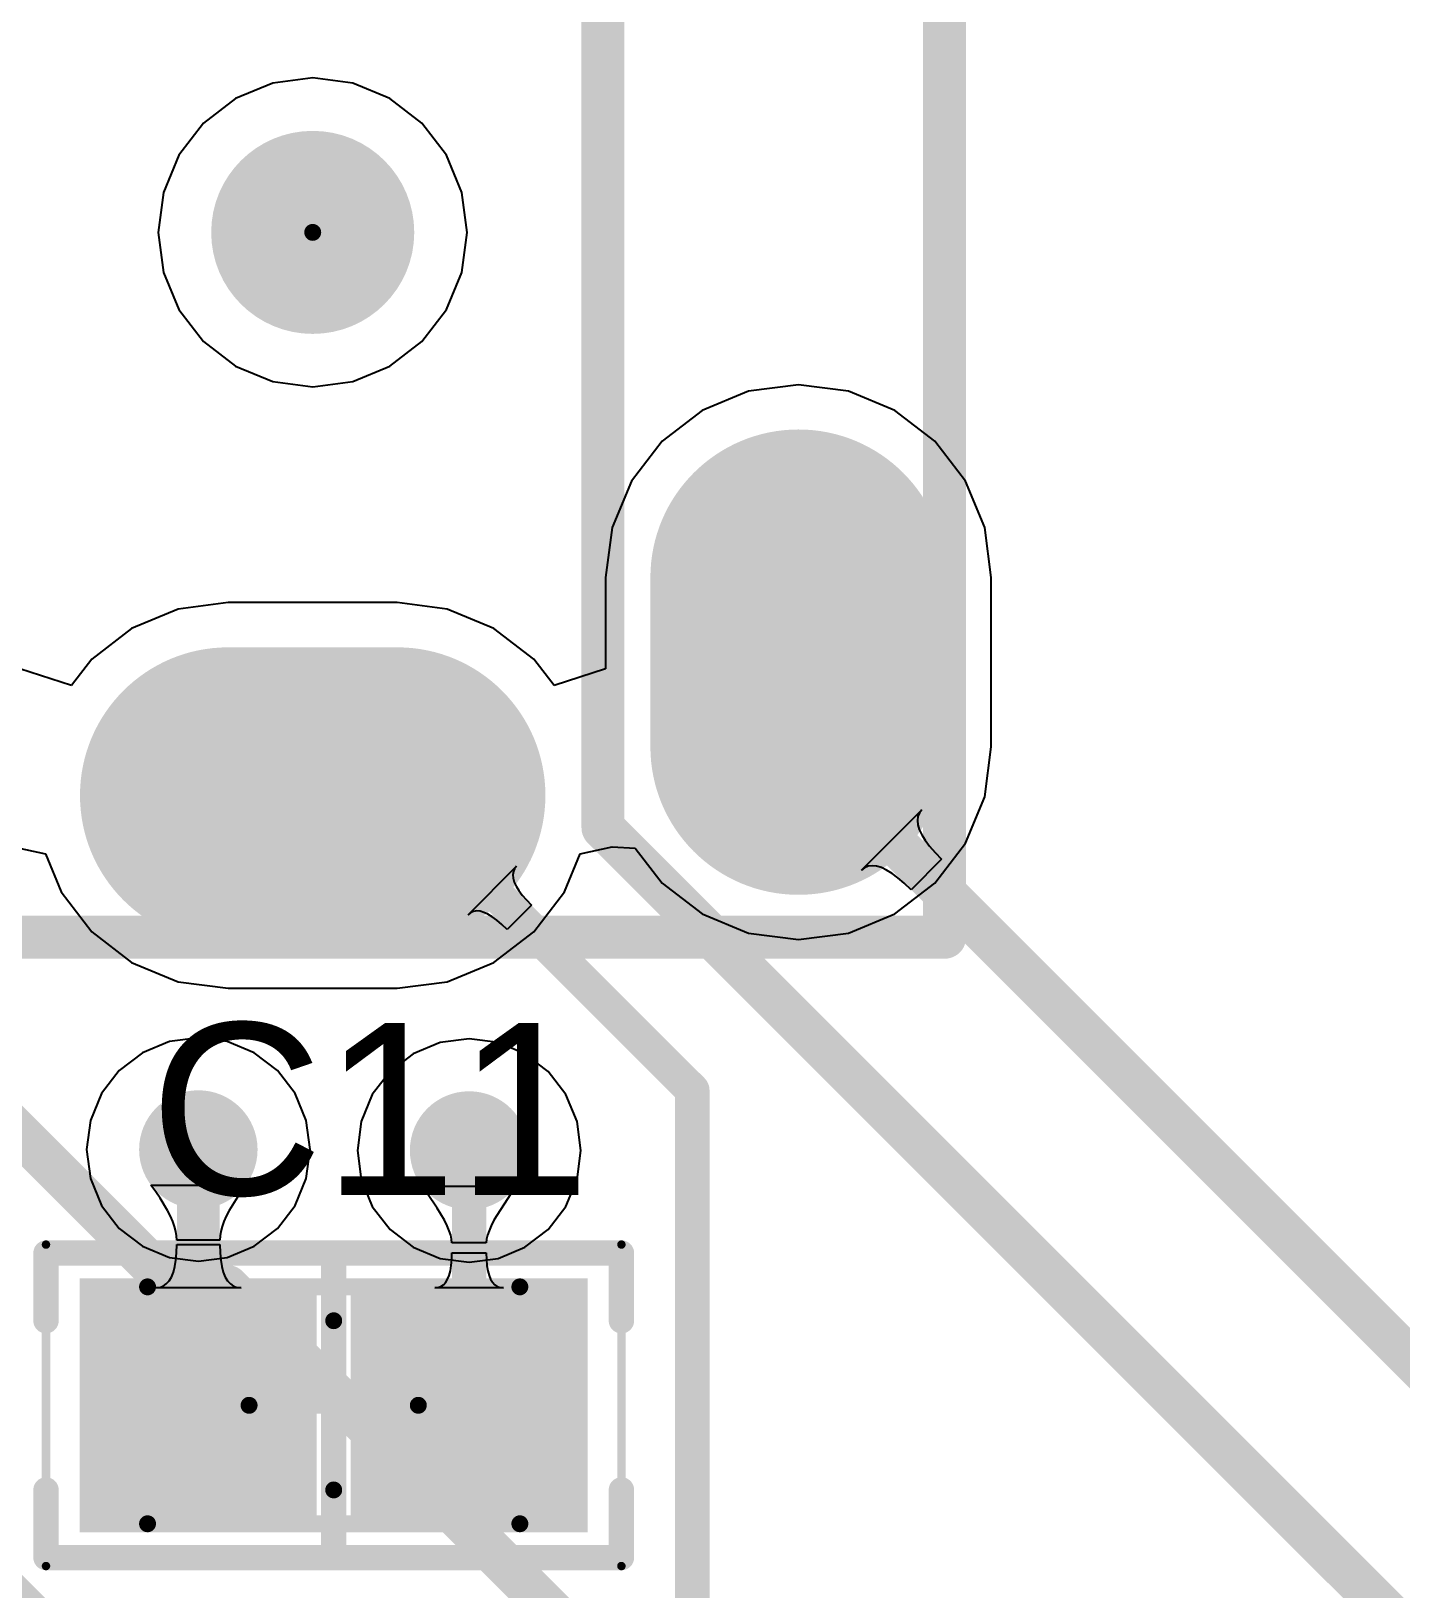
# Model space of a CAD drawing. Header units: inches. Extents: x -0.01 to 3.94, y -0.06 to 4.68.
# Drawn here: x 1.0945 to 1.4131, y 3.9044 to 4.2668 of the extents above; entities that cross this region are included whole.
import ezdxf

# ---------------------------------------------------------------- set-up
doc = ezdxf.new("R2010")
doc.units = ezdxf.units.IN
doc.header["$MEASUREMENT"] = 0
for name, color, linetype in [('Bottom Layer', 5, 'Continuous'), ('Bottom Solder', 6, 'Continuous'), ('Int1 -GND)', 16, 'Continuous'), ('Int2 -PWR)', 76, 'Continuous'), ('Multi-Layer', 9, 'Continuous'), ('Pad Holes', 156, 'Continuous'), ('Top 3D Body', 56, 'Continuous'), ('Top Courtyard', 56, 'Continuous'), ('Top Layer', 1, 'Continuous'), ('Top Overlay', 2, 'Continuous'), ('Top Paste', 8, 'Continuous'), ('Top Solder', 216, 'Continuous'), ('Via Holes', 16, 'Continuous')]:
    doc.layers.add(name, color=color, linetype=linetype)
doc.styles.add('Arial', font='', dxfattribs={"height": 0.2})
doc.styles.get('Arial').set_extended_font_data('Arial')

# ---------------------------------------------------------------- blocks, each defined once
blk = doc.blocks.new('977BFFC7_4CFC_4119_A8B4_AB88E5A1DB2B_552')
at = {"layer": 'Bottom Layer'}
h = blk.add_hatch(color=5, dxfattribs=at)
edge = h.paths.add_edge_path()
edge.add_arc((0.113, -0.35631), 0.03248, 0, 180)
edge.add_line((0.08052, -0.35631), (0.08052, -0.39568))
edge.add_arc((0.113, -0.39568), 0.03248, 180, 360)
edge.add_line((0.14548, -0.39568), (0.14548, -0.35631))
h = blk.add_hatch(color=5, dxfattribs=at)
edge = h.paths.add_edge_path()
edge.add_arc((-0.01969, -0.407), 0.03248, 90, 270)
edge.add_line((-0.01969, -0.43948), (0.01968, -0.43948))
edge.add_arc((0.01968, -0.407), 0.03248, 270, 450)
edge.add_line((0.01968, -0.37452), (-0.01969, -0.37452))
at = {"layer": 'Bottom Solder'}
h = blk.add_hatch(color=6, dxfattribs=at)
edge = h.paths.add_edge_path()
edge.add_arc((0, -0.276), 0.00197, 0, 360)
h = blk.add_hatch(color=6, dxfattribs=at)
edge = h.paths.add_edge_path()
edge.add_arc((0.113, -0.35631), 0.03445, 0, 180)
edge.add_line((0.07855, -0.35631), (0.07855, -0.39568))
edge.add_arc((0.113, -0.39568), 0.03445, 180, 360)
edge.add_line((0.14745, -0.39568), (0.14745, -0.35631))
h = blk.add_hatch(color=6, dxfattribs=at)
edge = h.paths.add_edge_path()
edge.add_arc((-0.01969, -0.407), 0.03445, 90, 270)
edge.add_line((-0.01969, -0.44145), (0.01968, -0.44145))
edge.add_arc((0.01968, -0.407), 0.03445, 270, 450)
edge.add_line((0.01968, -0.37255), (-0.01969, -0.37255))
at = {"layer": 'Int1 -GND)'}
h = blk.add_hatch(color=7, dxfattribs=at)
edge = h.paths.add_edge_path()
edge.add_arc((0.113, -0.35631), 0.03248, 0, 180)
edge.add_line((0.08052, -0.35631), (0.08052, -0.39568))
edge.add_arc((0.113, -0.39568), 0.03248, 180, 360)
edge.add_line((0.14548, -0.39568), (0.14548, -0.35631))
h = blk.add_hatch(color=7, dxfattribs=at)
edge = h.paths.add_edge_path()
edge.add_arc((-0.01969, -0.407), 0.03248, 90, 270)
edge.add_line((-0.01969, -0.43948), (0.01968, -0.43948))
edge.add_arc((0.01968, -0.407), 0.03248, 270, 450)
edge.add_line((0.01968, -0.37452), (-0.01969, -0.37452))
at = {"layer": 'Int2 -PWR)'}
h = blk.add_hatch(color=7, dxfattribs=at)
edge = h.paths.add_edge_path()
edge.add_arc((0.113, -0.35631), 0.03248, 0, 180)
edge.add_line((0.08052, -0.35631), (0.08052, -0.39568))
edge.add_arc((0.113, -0.39568), 0.03248, 180, 360)
edge.add_line((0.14548, -0.39568), (0.14548, -0.35631))
h = blk.add_hatch(color=7, dxfattribs=at)
edge = h.paths.add_edge_path()
edge.add_arc((-0.01969, -0.407), 0.03248, 90, 270)
edge.add_line((-0.01969, -0.43948), (0.01968, -0.43948))
edge.add_arc((0.01968, -0.407), 0.03248, 270, 450)
edge.add_line((0.01968, -0.37452), (-0.01969, -0.37452))
at = {"layer": 'Multi-Layer'}
h = blk.add_hatch(color=9, dxfattribs=at)
edge = h.paths.add_edge_path()
edge.add_arc((0.113, -0.35631), 0.03248, 0, 180)
edge.add_line((0.08052, -0.35631), (0.08052, -0.39568))
edge.add_arc((0.113, -0.39568), 0.03248, 180, 360)
edge.add_line((0.14548, -0.39568), (0.14548, -0.35631))
h = blk.add_hatch(color=9, dxfattribs=at)
edge = h.paths.add_edge_path()
edge.add_arc((-0.01969, -0.407), 0.03248, 90, 270)
edge.add_line((-0.01969, -0.43948), (0.01968, -0.43948))
edge.add_arc((0.01968, -0.407), 0.03248, 270, 450)
edge.add_line((0.01968, -0.37452), (-0.01969, -0.37452))
at = {"layer": 'Pad Holes'}
h = blk.add_hatch(color=7, dxfattribs=at)
edge = h.paths.add_edge_path()
edge.add_arc((0, -0.276), 0.02362, 0, 360)
h = blk.add_hatch(color=7, dxfattribs=at)
edge = h.paths.add_edge_path()
edge.add_arc((0.113, -0.35631), 0.01575, 0, 180)
edge.add_line((0.09725, -0.35631), (0.09725, -0.39568))
edge.add_arc((0.113, -0.39568), 0.01575, 180, 360)
edge.add_line((0.12875, -0.39568), (0.12875, -0.35631))
h = blk.add_hatch(color=7, dxfattribs=at)
edge = h.paths.add_edge_path()
edge.add_arc((-0.01969, -0.407), 0.01575, 90, 270)
edge.add_line((-0.01969, -0.42275), (0.01968, -0.42275))
edge.add_arc((0.01968, -0.407), 0.01575, 270, 450)
edge.add_line((0.01968, -0.39125), (-0.01969, -0.39125))
at = {"layer": 'Top Layer'}
h = blk.add_hatch(color=1, dxfattribs=at)
edge = h.paths.add_edge_path()
edge.add_arc((0.113, -0.35631), 0.03248, 0, 180)
edge.add_line((0.08052, -0.35631), (0.08052, -0.39568))
edge.add_arc((0.113, -0.39568), 0.03248, 180, 360)
edge.add_line((0.14548, -0.39568), (0.14548, -0.35631))
h = blk.add_hatch(color=1, dxfattribs=at)
edge = h.paths.add_edge_path()
edge.add_arc((-0.01969, -0.407), 0.03248, 90, 270)
edge.add_line((-0.01969, -0.43948), (0.01968, -0.43948))
edge.add_arc((0.01968, -0.407), 0.03248, 270, 450)
edge.add_line((0.01968, -0.37452), (-0.01969, -0.37452))
at = {"layer": 'Top Solder'}
h = blk.add_hatch(color=216, dxfattribs=at)
edge = h.paths.add_edge_path()
edge.add_arc((0, -0.276), 0.00197, 0, 360)
h = blk.add_hatch(color=216, dxfattribs=at)
edge = h.paths.add_edge_path()
edge.add_arc((0.113, -0.35631), 0.03445, 0, 180)
edge.add_line((0.07855, -0.35631), (0.07855, -0.39568))
edge.add_arc((0.113, -0.39568), 0.03445, 180, 360)
edge.add_line((0.14745, -0.39568), (0.14745, -0.35631))
h = blk.add_hatch(color=216, dxfattribs=at)
edge = h.paths.add_edge_path()
edge.add_arc((-0.01969, -0.407), 0.03445, 90, 270)
edge.add_line((-0.01969, -0.44145), (0.01968, -0.44145))
edge.add_arc((0.01968, -0.407), 0.03445, 270, 450)
edge.add_line((0.01968, -0.37255), (-0.01969, -0.37255))
at = {"layer": 'Top Overlay'}
for points in [[(0.147, -0.44, 0.01, 0.01, 0), (0.147, -0.11, 0.01, 0.01, 0)], [(-0.153, -0.44, 0.01, 0.01, 0), (0.147, -0.44, 0.01, 0.01, 0)]]:
    blk.add_lwpolyline(points, format="xyseb", dxfattribs=at)
blk.add_lwpolyline([(0.1445, -0.44, 0.005, 0.005, 1), (0.1495, -0.44, 0.005, 0.005, 1)], format="xyseb", close=True, dxfattribs=at)
blk.add_lwpolyline([(0.1445, -0.44, 0.005, 0.005, 1), (0.1495, -0.44, 0.005, 0.005, 1)], format="xyseb", close=True, dxfattribs=at)
blk = doc.blocks.new('CAP_0805_2012_620')
at = {"layer": 'Top Layer'}
for points in [[(-0.05709, -0.02756), (-0.05709, 0.02756), (-0.00591, 0.02756), (-0.00591, -0.02756)], [(0.0059, -0.02756), (0.0059, 0.02756), (0.05709, 0.02756), (0.05709, -0.02756)]]:
    blk.add_hatch(color=1, dxfattribs=at).paths.add_polyline_path(points)
at = {"layer": 'Top Paste'}
for points in [[(-0.05709, -0.02756), (-0.05709, 0.02756), (-0.00591, 0.02756), (-0.00591, -0.02756)], [(0.0059, -0.02756), (0.0059, 0.02756), (0.05709, 0.02756), (0.05709, -0.02756)]]:
    blk.add_hatch(color=8, dxfattribs=at).paths.add_polyline_path(points)
at = {"layer": 'Top Solder'}
for points in [[(-0.05906, -0.02953), (-0.05906, 0.02953), (-0.00394, 0.02953), (-0.00394, -0.02953)], [(0.00394, -0.02953), (0.00394, 0.02953), (0.05905, 0.02953), (0.05905, -0.02953)]]:
    blk.add_hatch(color=216, dxfattribs=at).paths.add_polyline_path(points)
at = {"layer": 'Top 3D Body'}
for points in [[(-0.04331, 0.02756, 0.00394, 0.00394, 0), (0.04331, 0.02756, 0.00394, 0.00394, 0)], [(-0.04331, -0.02756, 0.00394, 0.00394, 0), (-0.04331, 0.02756, 0.00394, 0.00394, 0)], [(0.04331, -0.02756, 0.00394, 0.00394, 0), (0.04331, 0.02756, 0.00394, 0.00394, 0)], [(-0.04331, -0.02756, 0.00394, 0.00394, 0), (0.04331, -0.02756, 0.00394, 0.00394, 0)]]:
    blk.add_lwpolyline(points, format="xyseb", dxfattribs=at)
for points in [[(-0.04429, 0.02756, 0.00197, 0.00197, 1), (-0.04232, 0.02756, 0.00197, 0.00197, 1)], [(-0.04429, 0.02756, 0.00197, 0.00197, 1), (-0.04232, 0.02756, 0.00197, 0.00197, 1)], [(0.04232, 0.02756, 0.00197, 0.00197, 1), (0.04429, 0.02756, 0.00197, 0.00197, 1)], [(0.04232, 0.02756, 0.00197, 0.00197, 1), (0.04429, 0.02756, 0.00197, 0.00197, 1)], [(-0.04429, -0.02756, 0.00197, 0.00197, 1), (-0.04232, -0.02756, 0.00197, 0.00197, 1)], [(-0.04429, -0.02756, 0.00197, 0.00197, 1), (-0.04232, -0.02756, 0.00197, 0.00197, 1)], [(0.04232, -0.02756, 0.00197, 0.00197, 1), (0.04429, -0.02756, 0.00197, 0.00197, 1)], [(0.04232, -0.02756, 0.00197, 0.00197, 1), (0.04429, -0.02756, 0.00197, 0.00197, 1)]]:
    blk.add_lwpolyline(points, format="xyseb", close=True, dxfattribs=at)
at = {"layer": 'Top Courtyard'}
for points in [[(-0.06693, 0.0374, 0.00197, 0.00197, 0), (0.06693, 0.0374, 0.00197, 0.00197, 0)], [(-0.06693, -0.0374, 0.00197, 0.00197, 0), (-0.06693, 0.0374, 0.00197, 0.00197, 0)], [(0.06693, -0.0374, 0.00197, 0.00197, 0), (0.06693, 0.0374, 0.00197, 0.00197, 0)], [(0, -0.01969, 0.00394, 0.00394, 0), (0, 0.01968, 0.00394, 0.00394, 0)], [(-0.01968, 0, 0.00394, 0.00394, 0), (0.01969, 0, 0.00394, 0.00394, 0)], [(-0.06693, -0.0374, 0.00197, 0.00197, 0), (0.06693, -0.0374, 0.00197, 0.00197, 0)]]:
    blk.add_lwpolyline(points, format="xyseb", dxfattribs=at)
for points in [[(-0.06742, 0.0374, 0.000984, 0.000984, 1), (-0.06644, 0.0374, 0.000984, 0.000984, 1)], [(-0.06742, 0.0374, 0.000984, 0.000984, 1), (-0.06644, 0.0374, 0.000984, 0.000984, 1)], [(0.06644, 0.0374, 0.000984, 0.000984, 1), (0.06742, 0.0374, 0.000984, 0.000984, 1)], [(0.06644, 0.0374, 0.000984, 0.000984, 1), (0.06742, 0.0374, 0.000984, 0.000984, 1)], [(-0.00098, 0.01968, 0.00197, 0.00197, 1), (0.00098, 0.01968, 0.00197, 0.00197, 1)], [(-0.02067, 0, 0.00197, 0.00197, 1), (-0.0187, 0, 0.00197, 0.00197, 1)], [(0.0187, 0, 0.00197, 0.00197, 1), (0.02067, 0, 0.00197, 0.00197, 1)], [(-0.00098, -0.01969, 0.00197, 0.00197, 1), (0.00098, -0.01969, 0.00197, 0.00197, 1)], [(-0.06742, -0.0374, 0.000984, 0.000984, 1), (-0.06644, -0.0374, 0.000984, 0.000984, 1)], [(-0.06742, -0.0374, 0.000984, 0.000984, 1), (-0.06644, -0.0374, 0.000984, 0.000984, 1)], [(0.06644, -0.0374, 0.000984, 0.000984, 1), (0.06742, -0.0374, 0.000984, 0.000984, 1)], [(0.06644, -0.0374, 0.000984, 0.000984, 1), (0.06742, -0.0374, 0.000984, 0.000984, 1)]]:
    blk.add_lwpolyline(points, format="xyseb", close=True, dxfattribs=at)
at = {"layer": 'Top Overlay'}
for points in [[(-0.06693, 0.01968, 0.00591, 0.00591, 0), (-0.06693, 0.03543, 0.00591, 0.00591, 0)], [(-0.06693, 0.03543, 0.00591, 0.00591, 0), (0.06693, 0.03543, 0.00591, 0.00591, 0)], [(0, -0.03543, 0.00591, 0.00591, 0), (0, 0.03543, 0.00591, 0.00591, 0)], [(0.06693, 0.01968, 0.00591, 0.00591, 0), (0.06693, 0.03543, 0.00591, 0.00591, 0)], [(-0.06693, -0.03543, 0.00591, 0.00591, 0), (-0.06693, -0.01969, 0.00591, 0.00591, 0)], [(0.06693, -0.03543, 0.00591, 0.00591, 0), (0.06693, -0.01969, 0.00591, 0.00591, 0)], [(-0.06693, -0.03543, 0.00591, 0.00591, 0), (0.06693, -0.03543, 0.00591, 0.00591, 0)]]:
    blk.add_lwpolyline(points, format="xyseb", dxfattribs=at)
for points in [[(-0.0684, 0.03543, 0.00295, 0.00295, 1), (-0.06545, 0.03543, 0.00295, 0.00295, 1)], [(-0.0684, 0.03543, 0.00295, 0.00295, 1), (-0.06545, 0.03543, 0.00295, 0.00295, 1)], [(-0.00148, 0.03543, 0.00295, 0.00295, 1), (0.00148, 0.03543, 0.00295, 0.00295, 1)], [(0.06545, 0.03543, 0.00295, 0.00295, 1), (0.06841, 0.03543, 0.00295, 0.00295, 1)], [(0.06545, 0.03543, 0.00295, 0.00295, 1), (0.06841, 0.03543, 0.00295, 0.00295, 1)], [(-0.0684, 0.01968, 0.00295, 0.00295, 1), (-0.06545, 0.01968, 0.00295, 0.00295, 1)], [(0.06545, 0.01968, 0.00295, 0.00295, 1), (0.06841, 0.01968, 0.00295, 0.00295, 1)], [(-0.0684, -0.01969, 0.00295, 0.00295, 1), (-0.06545, -0.01969, 0.00295, 0.00295, 1)], [(0.06545, -0.01969, 0.00295, 0.00295, 1), (0.06841, -0.01969, 0.00295, 0.00295, 1)], [(-0.0684, -0.03543, 0.00295, 0.00295, 1), (-0.06545, -0.03543, 0.00295, 0.00295, 1)], [(-0.0684, -0.03543, 0.00295, 0.00295, 1), (-0.06545, -0.03543, 0.00295, 0.00295, 1)], [(-0.00148, -0.03543, 0.00295, 0.00295, 1), (0.00148, -0.03543, 0.00295, 0.00295, 1)], [(0.06545, -0.03543, 0.00295, 0.00295, 1), (0.06841, -0.03543, 0.00295, 0.00295, 1)], [(0.06545, -0.03543, 0.00295, 0.00295, 1), (0.06841, -0.03543, 0.00295, 0.00295, 1)]]:
    blk.add_lwpolyline(points, format="xyseb", close=True, dxfattribs=at)

msp = doc.modelspace()

# ---------------------------------------------------------------- hatches: boundary and pattern name
at = {"layer": 'Bottom Layer'}
h = msp.add_hatch(color=5, dxfattribs=at)
edge = h.paths.add_edge_path()
edge.add_arc((1.13339, 4.00661), 0.01378, 0, 360)
h = msp.add_hatch(color=5, dxfattribs=at)
edge = h.paths.add_edge_path()
edge.add_arc((1.19638, 4.00638), 0.01378, 0, 360)
at = {"layer": 'Int1 -GND)'}
h = msp.add_hatch(color=7, dxfattribs=at)
edge = h.paths.add_edge_path()
edge.add_arc((1.13339, 4.00661), 0.01378, 0, 360)
h = msp.add_hatch(color=7, dxfattribs=at)
edge = h.paths.add_edge_path()
edge.add_arc((1.19638, 4.00638), 0.01378, 0, 360)
at = {"layer": 'Int2 -PWR)'}
h = msp.add_hatch(color=7, dxfattribs=at)
edge = h.paths.add_edge_path()
edge.add_arc((1.13339, 4.00661), 0.01378, 0, 360)
h = msp.add_hatch(color=7, dxfattribs=at)
edge = h.paths.add_edge_path()
edge.add_arc((1.19638, 4.00638), 0.01378, 0, 360)
at = {"layer": 'Top Layer'}
h = msp.add_hatch(color=1, dxfattribs=at)
edge = h.paths.add_edge_path()
edge.add_arc((1.13339, 4.00661), 0.01378, 0, 360)
h = msp.add_hatch(color=1, dxfattribs=at)
edge = h.paths.add_edge_path()
edge.add_arc((1.19638, 4.00638), 0.01378, 0, 360)
at = {"layer": 'Via Holes'}
h = msp.add_hatch(color=7, dxfattribs=at)
edge = h.paths.add_edge_path()
edge.add_arc((1.13339, 4.00661), 0.00689, 0, 360)
h = msp.add_hatch(color=7, dxfattribs=at)
edge = h.paths.add_edge_path()
edge.add_arc((1.19638, 4.00638), 0.00689, 0, 360)

# ---------------------------------------------------------------- linework, layer by layer
at = {"layer": 'Bottom Layer'}
for points in [[(1.04929, 4.05283, 0.01, 0.01, 0), (1.12741, 3.97472, 0.01, 0.01, 0)], [(1.12741, 3.97472, 0.01, 0.01, 0), (1.14016, 3.97472, 0.01, 0.01, 0)], [(1.14016, 3.97472, 0.01, 0.01, 0), (1.22584, 3.88904, 0.01, 0.01, 0)]]:
    msp.add_lwpolyline(points, format="xyseb", dxfattribs=at)
for points in [[(1.12491, 3.97472, 0.005, 0.005, 1), (1.12991, 3.97472, 0.005, 0.005, 1)], [(1.12491, 3.97472, 0.005, 0.005, 1), (1.12991, 3.97472, 0.005, 0.005, 1)], [(1.13766, 3.97472, 0.005, 0.005, 1), (1.14266, 3.97472, 0.005, 0.005, 1)], [(1.13766, 3.97472, 0.005, 0.005, 1), (1.14266, 3.97472, 0.005, 0.005, 1)]]:
    msp.add_lwpolyline(points, format="xyseb", close=True, dxfattribs=at)
at = {"layer": 'Int1 -GND)'}
for p, q in [((1.16, 4.25593), (1.1507, 4.25471)), ((1.1693, 4.25471), (1.16, 4.25593)), ((1.1507, 4.25471), (1.14204, 4.25112)), ((1.17796, 4.25112), (1.1693, 4.25471)), ((1.14204, 4.25112), (1.13459, 4.24541)), ((1.18541, 4.24541), (1.17796, 4.25112)), ((1.13459, 4.24541), (1.12888, 4.23796)), ((1.19112, 4.23796), (1.18541, 4.24541)), ((1.12888, 4.23796), (1.12529, 4.2293)), ((1.1947, 4.2293), (1.19112, 4.23796)), ((1.12529, 4.2293), (1.12407, 4.22)), ((1.19593, 4.22), (1.1947, 4.2293)), ((1.12407, 4.22), (1.12529, 4.2107)), ((1.1947, 4.2107), (1.19593, 4.22)), ((1.12529, 4.2107), (1.12888, 4.20204)), ((1.19112, 4.20204), (1.1947, 4.2107)), ((1.12888, 4.20204), (1.13459, 4.19459)), ((1.18541, 4.19459), (1.19112, 4.20204)), ((1.13459, 4.19459), (1.14204, 4.18888)), ((1.17796, 4.18888), (1.18541, 4.19459)), ((1.14204, 4.18888), (1.1507, 4.18529)), ((1.1693, 4.18529), (1.17796, 4.18888)), ((1.1507, 4.18529), (1.16, 4.18407)), ((1.16, 4.18407), (1.1693, 4.18529)), ((1.26139, 4.18302), (1.25057, 4.17854)), ((1.273, 4.18455), (1.26139, 4.18302)), ((1.28461, 4.18302), (1.273, 4.18455)), ((1.29543, 4.17854), (1.28461, 4.18302)), ((1.25057, 4.17854), (1.24128, 4.17141)), ((1.30472, 4.17141), (1.29543, 4.17854)), ((1.24128, 4.17141), (1.23415, 4.16212)), ((1.31185, 4.16212), (1.30472, 4.17141)), ((1.23415, 4.16212), (1.22966, 4.1513)), ((1.31634, 4.1513), (1.31185, 4.16212)), ((1.22966, 4.1513), (1.22814, 4.13969)), ((1.31786, 4.13969), (1.31634, 4.1513)), ((1.22814, 4.13969), (1.22814, 4.11845)), ((1.31786, 4.10032), (1.31786, 4.13969)), ((1.1287, 4.13234), (1.11788, 4.12785)), ((1.14031, 4.13386), (1.1287, 4.13234)), ((1.17968, 4.13386), (1.14031, 4.13386)), ((1.1913, 4.13234), (1.17968, 4.13386)), ((1.20212, 4.12785), (1.1913, 4.13234)), ((1.11788, 4.12785), (1.10859, 4.12072)), ((1.21141, 4.12072), (1.20212, 4.12785)), ((1.10386, 4.11456), (1.09186, 4.11845)), ((1.10859, 4.12072), (1.10386, 4.11456)), ((1.21614, 4.11456), (1.21141, 4.12072)), ((1.22814, 4.11845), (1.21614, 4.11456)), ((1.31634, 4.0887), (1.31786, 4.10032)), ((1.31185, 4.07788), (1.31634, 4.0887)), ((1.30472, 4.06859), (1.31185, 4.07788)), ((1.09031, 4.07702), (1.09781, 4.07539)), ((1.09781, 4.07539), (1.10146, 4.06657)), ((1.21854, 4.06657), (1.22219, 4.07539)), ((1.22219, 4.07539), (1.22969, 4.07702)), ((1.22969, 4.07702), (1.23504, 4.07672)), ((1.23504, 4.07672), (1.24128, 4.06859)), ((1.10146, 4.06657), (1.10859, 4.05728)), ((1.21141, 4.05728), (1.21854, 4.06657)), ((1.24128, 4.06859), (1.25057, 4.06146)), ((1.29543, 4.06146), (1.30472, 4.06859)), ((1.25057, 4.06146), (1.26139, 4.05698)), ((1.28461, 4.05698), (1.29543, 4.06146)), ((1.10859, 4.05728), (1.11788, 4.05015)), ((1.20212, 4.05015), (1.21141, 4.05728)), ((1.26139, 4.05698), (1.273, 4.05545)), ((1.273, 4.05545), (1.28461, 4.05698)), ((1.11788, 4.05015), (1.1287, 4.04566)), ((1.1913, 4.04566), (1.20212, 4.05015)), ((1.1287, 4.04566), (1.14031, 4.04414)), ((1.17968, 4.04414), (1.1913, 4.04566)), ((1.14031, 4.04414), (1.17968, 4.04414)), ((1.12666, 4.03173), (1.12038, 4.02913)), ((1.13339, 4.03262), (1.12666, 4.03173)), ((1.14011, 4.03173), (1.13339, 4.03262)), ((1.14639, 4.02913), (1.14011, 4.03173)), ((1.12038, 4.02913), (1.115, 4.025)), ((1.15177, 4.025), (1.14639, 4.02913)), ((1.115, 4.025), (1.11087, 4.01962)), ((1.1559, 4.01962), (1.15177, 4.025)), ((1.11087, 4.01962), (1.10827, 4.01334)), ((1.1585, 4.01334), (1.1559, 4.01962)), ((1.10827, 4.01334), (1.10738, 4.00661)), ((1.15939, 4.00661), (1.1585, 4.01334)), ((1.10738, 4.00661), (1.10827, 3.99988)), ((1.1585, 3.99988), (1.15939, 4.00661)), ((1.10827, 3.99988), (1.11087, 3.99361)), ((1.1559, 3.99361), (1.1585, 3.99988)), ((1.11087, 3.99361), (1.115, 3.98823)), ((1.15177, 3.98823), (1.1559, 3.99361)), ((1.115, 3.98823), (1.12038, 3.9841)), ((1.14639, 3.9841), (1.15177, 3.98823)), ((1.12038, 3.9841), (1.12666, 3.9815)), ((1.14011, 3.9815), (1.14639, 3.9841)), ((1.12666, 3.9815), (1.13339, 3.98061)), ((1.13339, 3.98061), (1.14011, 3.9815))]:
    msp.add_line(p, q, dxfattribs=at)
at = {"layer": 'Int2 -PWR)'}
for p, q in [((1.16, 4.25593), (1.1507, 4.25471)), ((1.1693, 4.25471), (1.16, 4.25593)), ((1.1507, 4.25471), (1.14204, 4.25112)), ((1.17796, 4.25112), (1.1693, 4.25471)), ((1.14204, 4.25112), (1.13459, 4.24541)), ((1.18541, 4.24541), (1.17796, 4.25112)), ((1.13459, 4.24541), (1.12888, 4.23796)), ((1.19112, 4.23796), (1.18541, 4.24541)), ((1.12888, 4.23796), (1.12529, 4.2293)), ((1.1947, 4.2293), (1.19112, 4.23796)), ((1.12529, 4.2293), (1.12407, 4.22)), ((1.19593, 4.22), (1.1947, 4.2293)), ((1.12407, 4.22), (1.12529, 4.2107)), ((1.1947, 4.2107), (1.19593, 4.22)), ((1.12529, 4.2107), (1.12888, 4.20204)), ((1.19112, 4.20204), (1.1947, 4.2107)), ((1.12888, 4.20204), (1.13459, 4.19459)), ((1.18541, 4.19459), (1.19112, 4.20204)), ((1.13459, 4.19459), (1.14204, 4.18888)), ((1.17796, 4.18888), (1.18541, 4.19459)), ((1.14204, 4.18888), (1.1507, 4.18529)), ((1.1693, 4.18529), (1.17796, 4.18888)), ((1.1507, 4.18529), (1.16, 4.18407)), ((1.16, 4.18407), (1.1693, 4.18529)), ((1.26139, 4.18302), (1.25057, 4.17854)), ((1.273, 4.18455), (1.26139, 4.18302)), ((1.28461, 4.18302), (1.273, 4.18455)), ((1.29543, 4.17854), (1.28461, 4.18302)), ((1.25057, 4.17854), (1.24128, 4.17141)), ((1.30472, 4.17141), (1.29543, 4.17854)), ((1.24128, 4.17141), (1.23415, 4.16212)), ((1.31185, 4.16212), (1.30472, 4.17141)), ((1.23415, 4.16212), (1.22966, 4.1513)), ((1.31634, 4.1513), (1.31185, 4.16212)), ((1.22966, 4.1513), (1.22814, 4.13969)), ((1.31786, 4.13969), (1.31634, 4.1513)), ((1.22814, 4.13969), (1.22814, 4.11845)), ((1.31786, 4.10032), (1.31786, 4.13969)), ((1.1287, 4.13234), (1.11788, 4.12785)), ((1.14031, 4.13386), (1.1287, 4.13234)), ((1.17968, 4.13386), (1.14031, 4.13386)), ((1.1913, 4.13234), (1.17968, 4.13386)), ((1.20212, 4.12785), (1.1913, 4.13234)), ((1.11788, 4.12785), (1.10859, 4.12072)), ((1.21141, 4.12072), (1.20212, 4.12785)), ((1.10386, 4.11456), (1.09186, 4.11845)), ((1.10859, 4.12072), (1.10386, 4.11456)), ((1.21614, 4.11456), (1.21141, 4.12072)), ((1.22814, 4.11845), (1.21614, 4.11456)), ((1.31634, 4.0887), (1.31786, 4.10032)), ((1.31185, 4.07788), (1.31634, 4.0887)), ((1.30472, 4.06859), (1.31185, 4.07788)), ((1.09031, 4.07702), (1.09781, 4.07539)), ((1.09781, 4.07539), (1.10146, 4.06657)), ((1.21854, 4.06657), (1.22219, 4.07539)), ((1.22219, 4.07539), (1.22969, 4.07702)), ((1.22969, 4.07702), (1.23504, 4.07672)), ((1.23504, 4.07672), (1.24128, 4.06859)), ((1.10146, 4.06657), (1.10859, 4.05728)), ((1.21141, 4.05728), (1.21854, 4.06657)), ((1.24128, 4.06859), (1.25057, 4.06146)), ((1.29543, 4.06146), (1.30472, 4.06859)), ((1.25057, 4.06146), (1.26139, 4.05698)), ((1.28461, 4.05698), (1.29543, 4.06146)), ((1.10859, 4.05728), (1.11788, 4.05015)), ((1.20212, 4.05015), (1.21141, 4.05728)), ((1.26139, 4.05698), (1.273, 4.05545)), ((1.273, 4.05545), (1.28461, 4.05698)), ((1.11788, 4.05015), (1.1287, 4.04566)), ((1.1913, 4.04566), (1.20212, 4.05015)), ((1.1287, 4.04566), (1.14031, 4.04414)), ((1.17968, 4.04414), (1.1913, 4.04566)), ((1.14031, 4.04414), (1.17968, 4.04414)), ((1.18965, 4.03149), (1.18338, 4.0289)), ((1.19638, 4.03238), (1.18965, 4.03149)), ((1.20311, 4.03149), (1.19638, 4.03238)), ((1.20938, 4.0289), (1.20311, 4.03149)), ((1.18338, 4.0289), (1.17799, 4.02476)), ((1.21476, 4.02476), (1.20938, 4.0289)), ((1.17799, 4.02476), (1.17386, 4.01938)), ((1.2189, 4.01938), (1.21476, 4.02476)), ((1.17386, 4.01938), (1.17126, 4.01311)), ((1.22149, 4.01311), (1.2189, 4.01938)), ((1.17126, 4.01311), (1.17038, 4.00638)), ((1.22238, 4.00638), (1.22149, 4.01311)), ((1.17038, 4.00638), (1.17126, 3.99965)), ((1.22149, 3.99965), (1.22238, 4.00638)), ((1.17126, 3.99965), (1.17386, 3.99338)), ((1.2189, 3.99338), (1.22149, 3.99965)), ((1.17386, 3.99338), (1.17799, 3.98799)), ((1.21476, 3.98799), (1.2189, 3.99338)), ((1.17799, 3.98799), (1.18338, 3.98386)), ((1.20938, 3.98386), (1.21476, 3.98799)), ((1.18338, 3.98386), (1.18965, 3.98126)), ((1.20311, 3.98126), (1.20938, 3.98386)), ((1.18965, 3.98126), (1.19638, 3.98038)), ((1.19638, 3.98038), (1.20311, 3.98126))]:
    msp.add_line(p, q, dxfattribs=at)
at = {"layer": 'Top Layer'}
for p, q in [((1.28764, 4.07158), (1.30173, 4.08568)), ((1.30115, 4.08493), (1.30079, 4.08409)), ((1.30173, 4.08568), (1.30115, 4.08493)), ((1.30079, 4.08409), (1.30066, 4.08316)), ((1.30066, 4.08316), (1.30077, 4.08214)), ((1.30077, 4.08214), (1.30111, 4.08104)), ((1.30111, 4.08104), (1.30167, 4.07984)), ((1.30167, 4.07984), (1.30247, 4.07855)), ((1.30247, 4.07855), (1.3035, 4.07717)), ((1.30625, 4.07413), (1.29918, 4.06706)), ((1.3035, 4.07717), (1.30476, 4.0757)), ((1.30476, 4.0757), (1.30625, 4.07413)), ((1.19617, 4.06125), (1.20743, 4.07252)), ((1.20667, 4.07126), (1.20656, 4.07052)), ((1.20656, 4.07052), (1.20664, 4.06972)), ((1.20696, 4.07192), (1.20667, 4.07126)), ((1.20743, 4.07252), (1.20696, 4.07192)), ((1.28839, 4.07217), (1.28764, 4.07158)), ((1.28922, 4.07253), (1.28839, 4.07217)), ((1.29015, 4.07265), (1.28922, 4.07253)), ((1.29117, 4.07255), (1.29015, 4.07265)), ((1.29228, 4.07221), (1.29117, 4.07255)), ((1.29348, 4.07164), (1.29228, 4.07221)), ((1.29477, 4.07084), (1.29348, 4.07164)), ((1.29615, 4.06981), (1.29477, 4.07084)), ((1.20664, 4.06972), (1.20689, 4.06885)), ((1.20689, 4.06885), (1.20733, 4.06791)), ((1.20733, 4.06791), (1.20795, 4.0669)), ((1.20795, 4.0669), (1.20874, 4.06582)), ((1.29762, 4.06855), (1.29615, 4.06981)), ((1.29918, 4.06706), (1.29762, 4.06855)), ((1.21088, 4.06346), (1.20523, 4.0578)), ((1.20874, 4.06582), (1.20972, 4.06467)), ((1.20972, 4.06467), (1.21088, 4.06346)), ((1.19676, 4.06172), (1.19617, 4.06125)), ((1.19743, 4.06201), (1.19676, 4.06172)), ((1.19816, 4.06212), (1.19743, 4.06201)), ((1.19896, 4.06205), (1.19816, 4.06212)), ((1.19983, 4.06179), (1.19896, 4.06205)), ((1.20077, 4.06136), (1.19983, 4.06179)), ((1.20178, 4.06074), (1.20077, 4.06136)), ((1.20286, 4.05994), (1.20178, 4.06074)), ((1.20401, 4.05896), (1.20286, 4.05994)), ((1.20523, 4.0578), (1.20401, 4.05896)), ((1.12351, 3.99677), (1.12237, 3.99834)), ((1.12237, 3.99834), (1.1444, 3.99834)), ((1.1444, 3.99834), (1.14326, 3.99677)), ((1.18669, 3.99629), (1.18536, 3.9981)), ((1.18536, 3.9981), (1.2074, 3.9981)), ((1.2074, 3.9981), (1.20606, 3.99629)), ((1.12453, 3.99526), (1.12351, 3.99677)), ((1.12622, 3.99244), (1.12453, 3.99526)), ((1.14326, 3.99677), (1.14055, 3.99244)), ((1.18894, 3.99299), (1.18669, 3.99629)), ((1.20606, 3.99629), (1.20213, 3.99013)), ((1.12688, 3.99112), (1.12622, 3.99244)), ((1.12742, 3.98987), (1.12688, 3.99112)), ((1.13989, 3.99112), (1.13935, 3.98987)), ((1.14055, 3.99244), (1.13989, 3.99112)), ((1.19062, 3.99013), (1.18894, 3.99299)), ((1.12784, 3.98869), (1.12742, 3.98987)), ((1.12814, 3.98756), (1.12784, 3.98869)), ((1.12833, 3.9865), (1.12814, 3.98756)), ((1.13863, 3.98756), (1.13845, 3.9865)), ((1.13893, 3.98869), (1.13863, 3.98756)), ((1.13935, 3.98987), (1.13893, 3.98869)), ((1.19125, 3.98887), (1.19062, 3.99013)), ((1.19175, 3.98772), (1.19125, 3.98887)), ((1.1921, 3.98668), (1.19175, 3.98772)), ((1.20101, 3.98772), (1.20066, 3.98668)), ((1.2015, 3.98887), (1.20101, 3.98772)), ((1.20213, 3.99013), (1.2015, 3.98887)), ((1.12839, 3.98551), (1.12833, 3.9865)), ((1.12834, 3.9826), (1.12839, 3.98453)), ((1.13839, 3.98551), (1.12839, 3.98551)), ((1.12839, 3.98453), (1.13839, 3.98453)), ((1.13845, 3.9865), (1.13839, 3.98551)), ((1.13839, 3.98453), (1.13844, 3.9826)), ((1.19231, 3.98575), (1.1921, 3.98668)), ((1.19238, 3.98492), (1.19231, 3.98575)), ((1.20038, 3.98492), (1.19238, 3.98492)), ((1.20045, 3.98575), (1.20038, 3.98492)), ((1.20066, 3.98668), (1.20045, 3.98575)), ((1.12794, 3.97936), (1.12819, 3.98088)), ((1.12819, 3.98088), (1.12834, 3.9826)), ((1.13844, 3.9826), (1.13859, 3.98088)), ((1.13859, 3.98088), (1.13884, 3.97936)), ((1.19202, 3.97838), (1.19222, 3.9796)), ((1.19222, 3.9796), (1.19234, 3.98098)), ((1.19234, 3.98098), (1.19238, 3.98253)), ((1.19238, 3.98253), (1.20038, 3.98253)), ((1.20038, 3.98253), (1.20042, 3.98098)), ((1.20042, 3.98098), (1.20054, 3.9796)), ((1.20054, 3.9796), (1.20074, 3.97838)), ((1.12594, 3.97532), (1.12659, 3.97602)), ((1.12659, 3.97602), (1.12714, 3.97694)), ((1.12714, 3.97694), (1.12759, 3.97805)), ((1.12759, 3.97805), (1.12794, 3.97936)), ((1.13884, 3.97936), (1.13919, 3.97805)), ((1.13919, 3.97805), (1.13964, 3.97694)), ((1.13964, 3.97694), (1.14019, 3.97602)), ((1.14019, 3.97602), (1.14084, 3.97532)), ((1.19094, 3.97571), (1.19138, 3.97644)), ((1.19138, 3.97644), (1.19174, 3.97733)), ((1.19174, 3.97733), (1.19202, 3.97838)), ((1.20074, 3.97838), (1.20102, 3.97733)), ((1.20102, 3.97733), (1.20138, 3.97644)), ((1.20138, 3.97644), (1.20182, 3.97571)), ((1.12339, 3.97441), (1.12434, 3.97451)), ((1.14339, 3.97441), (1.12339, 3.97441)), ((1.12434, 3.97451), (1.12519, 3.97481)), ((1.12519, 3.97481), (1.12594, 3.97532)), ((1.14084, 3.97532), (1.14159, 3.97481)), ((1.14159, 3.97481), (1.14244, 3.97451)), ((1.14244, 3.97451), (1.14339, 3.97441)), ((1.18838, 3.97441), (1.18914, 3.97449)), ((1.20438, 3.97441), (1.18838, 3.97441)), ((1.18914, 3.97449), (1.18982, 3.97473)), ((1.18982, 3.97473), (1.19042, 3.97514)), ((1.19042, 3.97514), (1.19094, 3.97571)), ((1.20182, 3.97571), (1.20234, 3.97514)), ((1.20234, 3.97514), (1.20294, 3.97473)), ((1.20294, 3.97473), (1.20362, 3.97449)), ((1.20362, 3.97449), (1.20438, 3.97441))]:
    msp.add_line(p, q, dxfattribs=at)
for points in [[(1.22752, 4.08148, 0.01, 0.01, 0), (1.22752, 4.35877, 0.01, 0.01, 0)], [(0.81892, 4.17542, 0.008, 0.008, 0), (1.19, 3.80434, 0.008, 0.008, 0)], [(1.273, 4.10032, 0.01, 0.01, 0), (1.273, 4.12, 0.01, 0.01, 0)], [(1.273, 4.10032, 0.01, 0.01, 0), (1.49331, 3.88, 0.01, 0.01, 0)], [(1.16, 4.089, 0.008, 0.008, 0), (1.17969, 4.089, 0.008, 0.008, 0)], [(1.17969, 4.089, 0.008, 0.008, 0), (1.24831, 4.02038, 0.008, 0.008, 0)], [(1.22752, 4.08148, 0.01, 0.01, 0), (1.449, 3.86, 0.01, 0.01, 0)], [(1.24831, 3.76413, 0.008, 0.008, 0), (1.24831, 4.02038, 0.008, 0.008, 0)], [(1.13339, 3.94709, 0.01, 0.01, 0), (1.13339, 4.00661, 0.01, 0.01, 0)], [(1.19638, 3.94709, 0.008, 0.008, 0), (1.19638, 4.00638, 0.008, 0.008, 0)]]:
    msp.add_lwpolyline(points, format="xyseb", dxfattribs=at)
for points in [[(1.2705, 4.12, 0.005, 0.005, 1), (1.2755, 4.12, 0.005, 0.005, 1)], [(1.2705, 4.10032, 0.005, 0.005, 1), (1.2755, 4.10032, 0.005, 0.005, 1)], [(1.2705, 4.10032, 0.005, 0.005, 1), (1.2755, 4.10032, 0.005, 0.005, 1)], [(1.158, 4.089, 0.004, 0.004, 1), (1.162, 4.089, 0.004, 0.004, 1)], [(1.17769, 4.089, 0.004, 0.004, 1), (1.18169, 4.089, 0.004, 0.004, 1)], [(1.17769, 4.089, 0.004, 0.004, 1), (1.18169, 4.089, 0.004, 0.004, 1)], [(1.22502, 4.08148, 0.005, 0.005, 1), (1.23002, 4.08148, 0.005, 0.005, 1)], [(1.22502, 4.08148, 0.005, 0.005, 1), (1.23002, 4.08148, 0.005, 0.005, 1)], [(1.24631, 4.02038, 0.004, 0.004, 1), (1.25031, 4.02038, 0.004, 0.004, 1)], [(1.24631, 4.02038, 0.004, 0.004, 1), (1.25031, 4.02038, 0.004, 0.004, 1)], [(1.13089, 4.00661, 0.005, 0.005, 1), (1.13589, 4.00661, 0.005, 0.005, 1)], [(1.19438, 4.00638, 0.004, 0.004, 1), (1.19838, 4.00638, 0.004, 0.004, 1)], [(1.13089, 3.94709, 0.005, 0.005, 1), (1.13589, 3.94709, 0.005, 0.005, 1)], [(1.19438, 3.94709, 0.004, 0.004, 1), (1.19838, 3.94709, 0.004, 0.004, 1)]]:
    msp.add_lwpolyline(points, format="xyseb", close=True, dxfattribs=at)

# ---------------------------------------------------------------- block references
for name, p in [('977BFFC7_4CFC_4119_A8B4_AB88E5A1DB2B_552', (1.16, 4.496)), ('CAP_0805_2012_620', (1.16488, 3.94709))]:
    msp.add_blockref(name, p)

# ---------------------------------------------------------------- texts
at = {"layer": 'Top Overlay', "style": 'Arial'}
msp.add_text('C11', height=0.04, dxfattribs=at).set_placement((1.12205, 3.99606))

doc.saveas('drawing.dxf')
